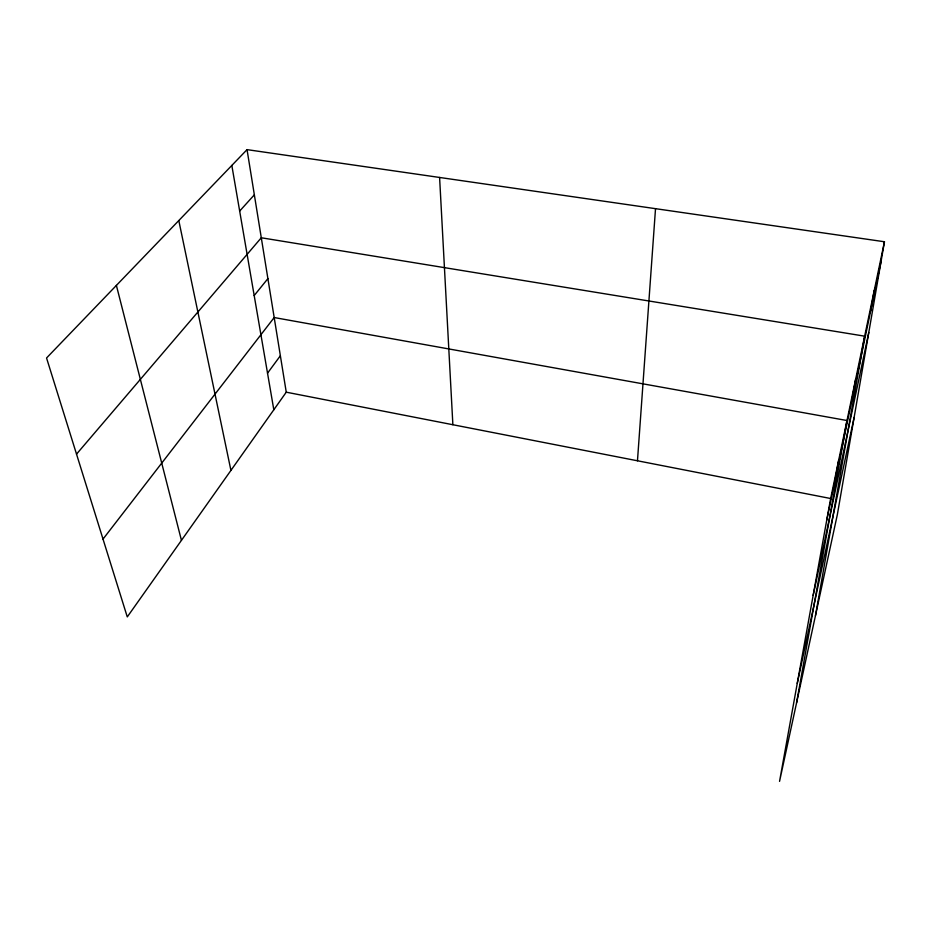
<?xml version="1.0" encoding="UTF-8"?>
<svg xmlns="http://www.w3.org/2000/svg" width="931" height="931" viewBox="0 0 931 931"><rect width="100%" height="100%" fill="white"/><g stroke="black" fill="none" stroke-linecap="round" stroke-linejoin="round"><path stroke-width="1.4" d="M637.467 460.775L655.517 208.672M884.45 241.757L837.33 514.715L779.55 781.365L830.65 498.516L884.45 241.757L247.041 149.635L46.55 357.993L127.279 616.916L286.259 392.184L247.041 149.635M870.694 310.803L874.267 290.332M815.486 615.542L864.666 336.172L261.285 237.766L76.517 454.13M851.842 400.609L855.589 379.499M834.735 482.072L838.61 460.554M796.564 702.858L846.989 420.521L274.191 317.541L103.015 539.096M826.74 520.15L880.994 261.797M813.159 595.363L868.786 332.507M797.25 683.412L854.123 417.425M267.523 373.156L280.371 355.747M254.186 295.546L267.895 278.625M239.663 211.069L254.349 194.823M286.259 392.184L830.65 498.516M116.387 285.41L181.44 540.352M178.799 220.554L230.923 470.388M231.831 165.439L273.819 409.768M439.595 177.46L452.873 424.722"/></g></svg>
